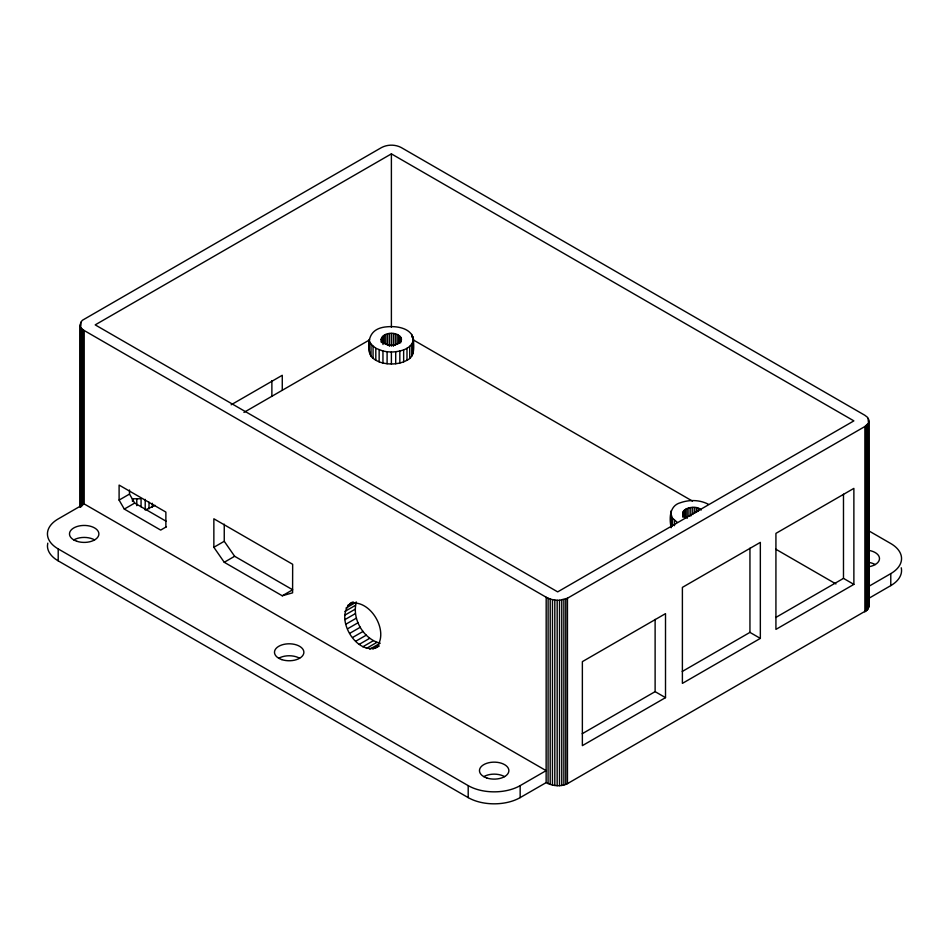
<?xml version="1.0" encoding="UTF-8"?>
<svg xmlns="http://www.w3.org/2000/svg" width="949" height="949" viewBox="0 0 949 949"><rect width="100%" height="100%" fill="white"/><g stroke="black" fill="none" stroke-linecap="round" stroke-linejoin="round"><path stroke-width="1.42" d="M58.209 560.859L58.209 548.925A36.738 21.21 0 0 1 58.209 518.925L84.188 503.931L84.2 330.525C79.052 328.496 79.052 321.248 84.188 319.232L381.617 147.51C387.607 144.378 395.187 144.378 401.178 147.51L864.812 415.259L867.422 417.252L868.762 419.624L868.928 606.292L867.422 609.91L567.455 783.649C560.8 786.982 552.579 786.045 546.138 782.628L520.159 797.611A36.738 21.21 0 0 1 468.201 797.611L58.209 560.859A36.738 21.21 0 0 1 47.45 545.865L47.77 543.16M369.778 353.763C366.812 338.805 370.632 328.01 387.097 326.788C396.67 325.91 411.392 327.891 413.444 339.279C413.717 346.61 415.223 356.539 406.991 360.276C402.234 362.886 396.789 363.93 391.391 364.001C384.938 363.894 378.2 362.482 373.064 358.354C367.204 353.752 369.92 345.578 369.351 339.279M371.023 356.148L371.023 344.143L369.778 341.759M375.804 360.276L375.804 348.271L371.023 344.143M382.957 363.04L382.957 351.035L375.804 348.271M387.097 363.764L387.097 351.759L382.957 351.035M391.391 364.001L391.391 352.008C399.814 351.842 412.02 349.185 413.444 339.279M391.391 327.275L391.391 153.868L853.875 420.882L557.68 591.879L95.197 324.878L391.391 153.868M395.697 363.764L395.697 351.759M403.645 361.866L403.645 349.861M406.991 360.276L406.991 348.271M409.731 358.354L409.731 346.349M411.759 337.073L411.759 334.404M413.017 339.457L413.017 336.788M546.138 782.628L546.185 597.241L84.2 330.525M548.071 783.601L548.107 598.214L546.185 597.241M550.195 784.408L550.218 599.021L548.107 598.214M552.448 785.037L552.472 599.638L550.218 599.021M554.797 785.464L554.809 600.065L552.472 599.638M557.17 785.689L557.182 600.29L554.809 600.065M559.507 785.689L559.519 600.29L567.455 598.238L864.883 426.528L868.252 423.349L868.928 420.882M561.761 785.475L561.772 600.076M563.872 785.06L563.872 599.661M565.782 784.443L565.782 599.033M671.168 510.799L671.168 527.763C669.211 518.462 669.306 505.615 680.54 502.697C689.508 499.518 699.899 499.779 708.381 504.287M672.414 526.149L672.414 518.154L670.741 513.279M866.283 610.978L866.295 425.567M867.422 609.91L867.422 424.5M868.252 608.748L868.252 423.349M868.252 421.356L868.252 418.414M868.75 607.538L868.762 422.127M379.137 646.067C357.536 659.235 331.735 615.557 352.269 602.176M369.778 649.211L380.169 643.208C363.42 639.116 351.569 618.606 356.409 602.046L346.017 608.048M381.296 339.279C383.61 331.272 399.185 331.272 401.498 339.279C399.185 347.287 383.61 347.287 381.296 339.279L381.296 342.103M670.741 525.283L671.168 522.804M701.192 510.04C696.008 503.682 676.115 509.281 685.641 517.407M375.674 648.06C390.383 632.758 370.561 598.428 349.956 603.517M145.209 499.376L145.209 510.04L155.102 505.354M868.501 586.529L890.779 573.623A36.738 21.269 0 0 0 890.779 543.54L868.976 530.954M868.501 598.522L890.791 585.604A36.738 21.269 0 0 0 901.242 567.787M231.165 404.784L282.268 375.282L282.268 390.276M243.94 412.412L369.576 339.872M166.455 526.754L160.678 530.088L124.307 509.079L119.1 500.087L129.503 494.085L129.503 489.992M124.307 509.079L134.699 503.077L166.051 521.191M213.857 547.288L213.857 518.783L292.66 564.287L292.589 592.828L282.268 595.782L224.249 562.283L213.857 547.288L224.249 541.286L224.249 524.18M224.249 562.283L234.64 556.28L292.66 589.78L282.268 595.782M347.69 605.391L353.467 602.057M344.973 611.393L355.377 605.391M344.629 615.284L355.021 609.282M344.973 619.59L355.377 613.588M346.017 624.122L356.409 618.119M347.69 628.724L358.081 622.722M349.956 633.208L360.347 627.206M352.708 637.42L363.099 631.417M355.851 641.168L366.255 635.166M359.268 644.335L369.659 638.333M362.815 646.791L373.206 640.789M366.361 648.428L376.753 642.437M372.921 649.08L378.698 645.747M682.224 671.489L749.947 632.39L760.339 638.392L760.339 542.377L682.39 587.384L682.39 683.387L760.339 638.392M775.76 617.491L843.483 578.38L853.875 584.382L853.875 488.379L775.926 533.385L775.926 629.389L853.875 584.382M582.2 733.731L655.118 691.643L665.51 697.645L665.51 613.635L582.366 661.643L582.366 745.641L665.51 697.645M58.209 548.925L468.201 785.63A36.738 21.21 0 0 0 520.159 785.63L546.138 770.635L84.188 503.931M132.469 501.428L132.469 498.771L141.069 498.771L141.069 506.766M557.182 600.29L559.519 600.29M387.097 351.759L391.391 352.008M413.171 339.849L692.462 501.096M775.724 549.163L835.939 583.932M672.414 518.154L677.195 522.282M224.249 541.286L234.64 556.28M129.503 494.085L134.699 503.077M868.75 605.035L868.928 606.292M890.779 573.623L890.791 585.604M864.883 426.528L864.883 611.927M843.483 494.192L843.483 578.38M749.947 548.202L749.947 632.39M698.405 508.427L698.405 511.262M696.649 507.893L696.649 512.128M694.763 507.561L694.763 513.207M692.782 507.454L692.782 514.512M690.813 507.561L690.813 516.031M688.927 507.893L688.927 516.363M687.171 508.427L687.171 518.32M685.641 509.162L685.641 517.632M684.383 510.04L684.383 517.098M683.458 511.048L683.458 516.695M682.877 512.14L682.877 517.241M674.454 520.36L674.454 525.687M655.118 619.424L655.118 691.643M567.455 598.238L567.455 783.649M520.159 785.63L520.159 797.611M468.201 785.63L468.201 797.611M413.017 341.759L413.017 353.763M411.759 344.143L411.759 356.148M401.308 338.141L401.308 340.964M400.727 337.049L400.727 342.696M399.802 336.041L399.802 343.099M399.837 351.035L399.837 363.04M398.544 335.151L398.544 343.621M397.014 334.428L397.014 344.309M395.258 333.882L395.258 345.187M393.372 333.55L393.372 346.266M391.391 333.443L391.391 346.148M389.422 333.55L389.422 346.266M387.524 333.882L387.524 345.187M385.78 334.428L385.78 344.309M384.25 335.151L384.25 343.621M382.993 336.041L382.993 344.511M382.056 337.049L382.056 342.696M381.486 338.141L381.486 342.375M379.149 349.861L379.149 361.866M373.064 346.349L373.064 358.354M271.877 380.644L271.877 396.279M165.873 527.086L165.873 512.08L119.1 485.081L119.1 500.087M152.362 503.278L152.362 507.288M149.017 502.199L149.017 508.866M136.775 499.008L136.775 505.675M82.788 329.564L82.8 504.666M81.65 328.496L81.661 506.552M80.819 322.411L80.819 325.353M80.819 327.346L80.831 506.861M80.321 326.124L80.333 505.639M80.143 324.878L80.143 507.335M868.596 550.361A14.698 8.505 -0.1 0 1 879.498 558.558A14.698 8.505 -0.1 0 1 868.596 566.79M868.62 562.377A14.698 8.505 -0.1 0 1 875.215 564.572M73.797 539.91A14.698 8.482 0 0 1 94.592 539.91M278.792 658.238A14.698 8.482 0 0 1 299.576 658.238M483.788 776.626A14.698 8.482 0 0 1 504.571 776.626M486.825 777.978A14.698 8.482 0 0 0 508.878 770.635A14.698 8.482 0 0 0 486.825 763.281A14.698 8.482 0 0 0 486.825 777.978M281.841 659.626A14.698 8.482 0 0 0 303.882 652.283A14.698 8.482 0 0 0 281.841 644.929A14.698 8.482 0 0 0 281.841 659.626M76.845 541.274A14.698 8.482 0 0 0 98.886 533.931A14.698 8.482 0 0 0 76.845 526.576A14.698 8.482 0 0 0 76.845 541.274"/></g></svg>
